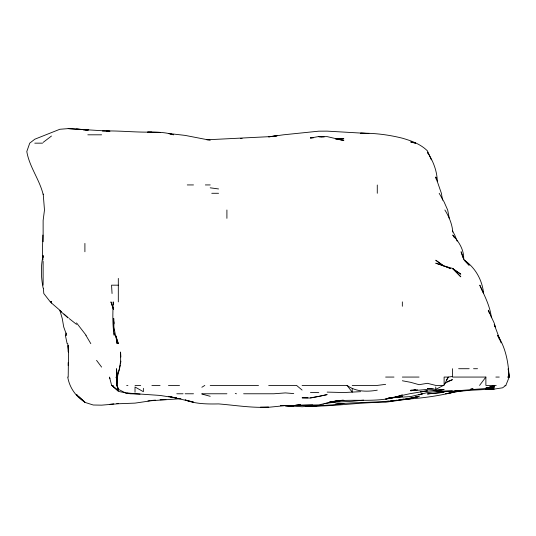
<?xml version="1.0" encoding="UTF-8"?>
<svg xmlns="http://www.w3.org/2000/svg" width="536" height="536" viewBox="0 0 536 536"><rect width="100%" height="100%" fill="white"/><g stroke="black" fill="none" stroke-linecap="round" stroke-linejoin="round"><path stroke-width="0.8" d="M496.215 385.418L485.877 385.418L485.877 377.063L452.464 377.063L452.598 368.714M68.534 352.005L68.193 345.62L68.534 352.005L68.193 377.063M117.103 381.243L116.935 385.418L118.315 389.015L116.841 385.418L116.593 368.714L117.083 379.341M117.176 379.568L118.315 371.662L117.196 377.063L116.875 385.418L118.315 389.29L126.67 393.498L133.35 393.518M42.873 235.049L42.398 251.759L42.94 260.114M43.376 288.214L43.798 293.527L50.304 301.882L51.483 301.708L51.483 303.034L59.838 310.237L62.263 318.592L63.717 326.947L66.692 335.295L65.372 335.295L67.134 343.65M120.285 364.916L118.315 372.862L119.582 368.714L120.647 360.36L120.573 352.005L120.861 357.016M120.54 363.395L120.928 361.117M65.372 335.295L66.216 333.057M455.5 391.602L452.464 392.037L469.168 390.362L494.232 388.982L485.877 388.982L494.232 389.089L502.587 387.809L505.843 385.418L509.2 377.063L508.208 368.714L509.093 377.063C508.423 362.564 505.703 347.616 497.576 335.295L499.639 339.851M431.581 388.613L427.4 388.459L435.755 389.37L444.11 385.069L448.351 377.063L452.464 376.486M446.233 380.359L448.351 377.063L444.11 377.063L444.11 385.069M479.573 385.418L485.877 377.063M43.128 142.402L51.483 136.03M201.851 387.26L204.819 385.418M444.806 383.32L452.464 379.649L447.145 381.639M494.232 385.491L485.877 388.386L494.232 386.737L494.232 385.491L485.877 388.479L452.464 391.159L444.11 391.287L435.755 390.67L444.11 391.233L452.464 391.086L435.755 391.575L427.4 392.613L410.697 396.566L388.138 398.067M402.342 394.777C380.989 403.38 357.76 398.724 335.509 401.035M319.563 396.272L327.154 394.617L310.451 398.054L302.096 397.839L307.945 397.826M415.253 389.907L410.697 390.811L417.531 389.907M460.813 390.978L445.711 393.772L452.464 392.466C436.331 396.399 419.735 398.422 403.173 399.38M310.451 137.484L310.451 138.027L318.799 136.513L324.119 136.968M412.211 397.766L419.045 396.553L410.697 398.248L419.045 396.312C391.783 403.561 363.354 401.323 335.509 404.117L338.853 403.889M334.732 401.169L329.285 402.127L343.107 400.091M485.877 388.151L494.232 387.407L485.877 388.158L494.232 386.737M310.451 397.819L318.799 396.439M394.744 400.513L397.022 400.137M398.543 399.896L400.064 399.648M461.576 390.865L463.854 390.523M402.342 399.28L403.856 399.052M406.134 398.71L407.655 398.489M409.176 398.261L410.697 398.034M420.566 391.789L427.4 390.804L409.584 393.772L385.632 399.039L393.987 397.417L388.667 398.181M457.02 391.38L459.298 391.052M240.584 138.583L242.098 138.375M324.119 403.548L335.509 402.141L352.219 401.29L363.609 400.111M461.576 390.737L463.854 390.429M147.929 400.921L150.207 400.627M385.632 384.346L377.277 385.418L352.219 385.418M394.744 397.344L402.342 396.426L388.667 398.255M377.277 390.168C367.08 391.957 355.757 391.87 347.114 385.418L302.096 385.418M472.966 388.888L470.688 389.149L472.966 388.895M109.96 404.298L113.759 403.876M116.794 403.541L118.315 403.373M312.729 404.968L295.41 405.37M385.632 401.477L388.667 401.169M390.188 401.015L393.987 400.633M333.231 401.518L335.509 401.297L331.121 402.127L343.864 400.312L335.509 401.136L318.799 404.894L285.387 405.605L268.683 407.273L260.329 407.273L268.683 407.186C251.887 408.07 235.237 405.263 218.561 403.91C207.305 404.124 195.794 404.077 185.141 399.93L193.496 402.127L168.438 396.339L176.793 398.067L160.083 395.441L126.67 393.123L133.35 393.444M299.818 404.968L293.741 405.531L300.575 404.961M420.566 391.876L444.11 389.478L433.249 390.476M403.099 399.36L410.697 398.717L385.632 402.214C358.832 402.288 332.26 406.75 305.44 406.188M151.728 400.432L155.527 400.124M313.486 405.853L318.799 405.424L302.096 406.75L283.109 405.43M88.695 130L68.193 128.613L59.838 129.27L34.78 139.219L29.735 143.159L26.8 151.514C29.333 166.75 39.45 179.393 43.128 194.38M310.451 138.027L313.486 137.799M415.708 389.94L410.697 390.288L419.045 390.175L433.249 388.875M342.196 403.662L343.864 403.548L335.509 404.653L310.451 406.295L323.818 404.961M295.41 405.283L300.428 404.948M180.967 398.697L151.728 400.68L135.018 403.119L118.315 403.762L101.606 405.156L93.251 405.008L84.902 402.368L76.547 394.603L77.74 395.675M360.574 391.669L343.864 392.54L327.154 392.104M454.97 390.912L460.813 390.536L454.97 390.878M206.863 139.802L268.683 136.693L277.032 135.829L268.683 136.868L283.437 134.811L318.799 131.173L327.154 131.132L368.922 133.538L360.574 133.203C374.637 132.995 388.701 134.784 402.342 138.188C411.44 140.841 420.546 144.037 427.4 150.851L431.373 159.869M331.335 401.96L335.509 401.799L331.335 401.933M140.037 394.087L130.127 393.772L118.315 391.38L112.044 385.418L118.315 390.751L111.662 385.418L109.465 377.063L109.96 378.51M160.083 399.762L165.932 399.588M160.083 132.385L147.554 132.124C156.224 132.151 165.168 131.983 173.463 134.811L168.438 133.471L185.141 135.4L210.206 140.258M102.443 131.045C118.891 130.429 135.273 132.526 151.728 132.07M393.987 397.444L390.644 397.491L393.149 397.451M335.509 138.884L343.864 138.837L335.509 138.804L343.864 140.519L327.154 136.613L318.799 136.747L322.143 136.935M87.83 134.811L101.606 134.811M34.78 143.159L42.538 143.159M187.278 184.933L193.496 184.933M205.348 184.933L210.206 184.933M211.76 193.282L218.561 193.282M118.315 285.172L111.562 285.172L112.051 293.527M51.657 301.882L50.304 301.882L51.483 303.034L51.483 301.708M458.628 368.714L469.168 368.714M473.549 368.714L477.522 368.714M385.632 377.063L393.987 377.063M402.342 377.063L419.045 377.063M495.86 377.063L499.264 377.063M507.418 377.063L509.2 377.063M111.662 385.418L113.404 385.418M126.67 385.418L127.91 385.418M135.018 385.418L140.7 385.418M151.889 385.418L160.083 385.418M168.438 385.418L179.526 385.418M210.206 385.418L258.526 385.418M268.683 385.418L296.575 385.418L302.096 390.074M443.594 385.418L435.755 385.418L427.4 383.307L419.045 384.694L410.697 382.329L402.342 380.761M504.878 385.418L505.843 385.418M176.793 393.772L183.057 393.772M185.141 393.772L193.496 393.772M201.851 393.772L226.909 393.772M243.619 393.772L273.836 393.772L285.387 392.908L293.741 393.592M83.227 129.9L84.902 129.9M305.44 406.067L310.451 406.1M106.617 131.153L109.96 131.213L68.193 128.613M310.451 392.379L318.799 392.654M76.547 128.948L87.938 130.007M210.206 187.821L218.561 188.947M87.18 130.027L84.902 129.699L86.417 130M235.264 393.478L236.463 393.772M452.384 268.469L460.813 274.164L452.464 268.469L460.813 276.824L452.826 268.469L444.867 266.265M201.851 394.034L210.206 396.298M444.813 266.332L450.448 268.469L444.11 265.822L435.755 263.189L444.11 266.064L435.755 260.215L443.466 266.07M69.218 318.592L76.547 324.387M59.838 310.713L68.193 317.915L64.012 314.076M78.933 396.754L84.902 402.127C75.811 396.687 69.472 387.501 67.73 377.063M60.434 310.786L61.627 311.878M76.547 322.893L86.122 335.295M347.114 385.418L352.219 392.211L352.219 388.493M96.56 360.36L101.606 367.1M454.508 237.837L452.746 235.049C458.883 241.729 464.216 249.883 463.647 259.357M85.887 335.295L90.812 343.65M439.178 193.282L444.11 201.958L447.667 209.991L449.282 218.346M444.86 209.991C449.068 216.645 452.156 224.142 452.806 232.041M452.464 230.895L454.729 235.049L457.121 241.126M428.485 154.288L427.4 152.197C433.135 160.894 437.128 171.078 437.316 181.59M489.455 313.272L488.289 310.237L494.232 323.154L495.304 326.947L494.232 324.481L501.1 342.893M113.411 308.716L110.932 301.882L113.438 309.48M462.997 257.836L461.081 251.759L464.29 260.114L469.168 265.273L464.243 260.114C475.412 267.699 482.293 280.12 483.613 293.527L479.78 285.172C484.484 295.684 490.172 306.257 491.391 317.828M43.128 288.06C41.024 277.467 40.615 266.137 43.128 255.551L43.128 257.836M117.056 380.862L116.124 377.063L117.116 381.625M436.277 179.379L435.755 177.001L441.389 193.282L442.555 200.122M116.205 336.816L117.103 343.65L115.696 335.295L118.315 343.65L115.468 335.295L113.88 326.947L113.86 318.592M113.893 323.148L113.357 318.592L113.927 323.905M43.215 194.045L44.481 209.991L43.128 220.484L43.128 241.736M113.719 328.615L113.9 331.121M114.014 332.789L114.195 335.295C112.312 324.26 112.841 313.024 113.21 301.882L113.351 304.388M67.777 343.65L68.193 351.884M435.755 386.959L435.755 389.37M402.342 301.882L402.342 306.27M377.277 185.014L377.277 193.282M226.909 209.991L226.909 218.346M143.373 388.312L143.373 391.702L135.018 386.999L135.018 392.231M118.315 278.412L118.315 301.882M118.315 388.613L118.315 389.29M84.902 243.404L84.902 251.759M68.193 362.57L68.193 365.639M43.128 261.387L43.128 285.172M422.515 393.772L419.045 394.838L422.515 393.772M428.76 393.772L427.4 393.973L444.11 392.292L428.76 393.772M489.676 388.855L485.877 389.29L489.676 388.841M285.387 405.491L280.375 405.551L285.387 405.491M415.594 143.159L410.697 141.966L415.534 143.159M293.741 406.362L285.387 405.846L293.741 406.362"/></g></svg>
